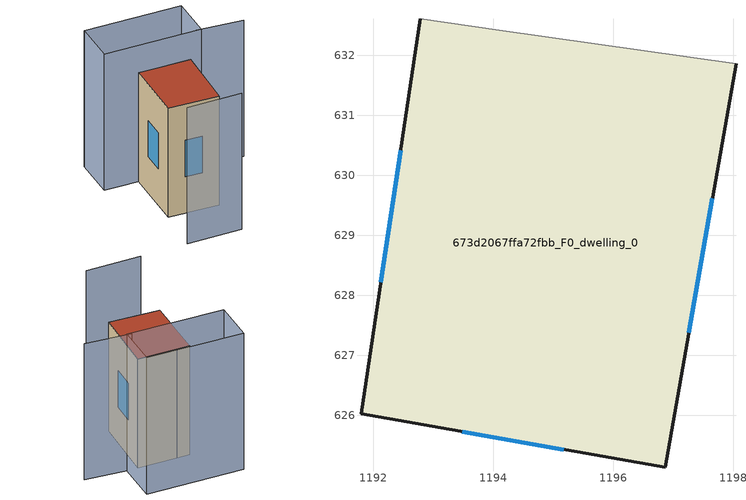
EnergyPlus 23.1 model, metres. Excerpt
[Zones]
673d2067ffa72fbb_F0_dwelling_0
 floor ground (EU_floor_Construction): 1198.05,631.86 1196.87,625.13 1191.8,626.02 1192.79,632.61 1194.1,632.42 z0
 wall outside (EU_wall_Construction): 1192.79,632.61 1191.8,626.02 1196.87,625.13 1198.05,631.86 z0:12
 wall adiabatic (EU_wall_Construction): 1198.05,631.86 1194.1,632.42 1192.79,632.61 z0:12
 window (EU_Window_Construction): 1197.26,627.38 1197.65,629.62 / 1193.49,625.73 1195.18,625.43 / 1192.46,630.42 1192.13,628.22 z4:8
 roof outside (EU_roof_Construction): 1196.87,625.13 1198.05,631.86 1194.1,632.42 1192.79,632.61 1191.8,626.02 z12
shading: 1190.77,621.27 1196.37,620.57 / 1203.24,630.78 1198.66,631.77 / 1199.75,635.95 1199.12,631.62 / 1199.12,631.62 1189.34,633.05 / 1189.34,633.05 1189.97,637.37 / 1189.97,637.37 1199.75,635.95 z0:15
[Building]
EU S2 Campaign: North Axis=0; Terrain=City; Solar Distribution=FullExterior
[Site:Location]
Bologna: Latitude=44.5; Longitude=11.25; Time Zone=1; Elevation=37
[SizingPeriod:WeatherFileDays]
AnnualSizingPeriod: Begin Month=1; Begin Day of Month=1; End Month=12; End Day of Month=31; Day of Week for Start Day=Monday; Use Weather File Daylight Saving Period=No; Use Weather File Rain and Snow Indicators=No
[MATERIAL]
EU_InternalMass_Material: Roughness=MediumRough; Thickness=0.1; Conductivity=1; Density=1800; Specific Heat=900; Thermal Absorptance=0.9; Solar Absorptance=0.7; Visible Absorptance=0.7
[MATERIAL:NOMASS] Roughness=MediumRough; Thermal Absorptance=0.9; Solar Absorptance=0.7; Visible Absorptance=0.7
Name | Thermal Resistance
EU_wall_NoMass | 0.937881
EU_roof_NoMass | 0.548572
EU_floor_NoMass | 0.71348
[WINDOWMATERIAL:SIMPLEGLAZINGSYSTEM]
EU_Window_SimpleGlazing: UFactor=4.25633; Solar Heat Gain Coefficient=0.85; Visible Transmittance=0.85
[CONSTRUCTION]
EU_wall_Construction: EU_wall_NoMass
EU_roof_Construction: EU_roof_NoMass
EU_floor_Construction: EU_floor_NoMass
EU_Window_Construction: EU_Window_SimpleGlazing
EU_InternalMass_Construction: EU_InternalMass_Material
[ZONE]
673d2067ffa72fbb_F0_dwelling_0: Type=1; Multiplier=1; Ceiling Height=autocalculate; Volume=423.36; Floor Area=autocalculate; Part of Total Floor Area=Yes
[INTERNALMASS]
673d2067ffa72fbb_F0_dwelling_0_EU_InternalMass: Construction=EU_InternalMass_Construction; Zone or ZoneList=673d2067ffa72fbb_F0_dwelling_0; Surface Area=35.2802
[OTHEREQUIPMENT]
EU_Step8_InternalGain_673d2067ffa72fbb_F0_dwelling_0_f000: Fuel Type=Electricity; Zone or ZoneList or Space or SpaceList=673d2067ffa72fbb_F0_dwelling_0; Schedule=EU_Step8_GainSchedule_673d2067ffa72fbb_F0_dwelling_0_f000; Design Level Calculation Method=Watts/Area; Power per Zone Floor Area=1; Fraction Latent=0; Fraction Radiant=0; Fraction Lost=0; Carbon Dioxide Generation Rate=0; EndUse Subcategory=EU_Step8_InternalGains
[ZONEVENTILATION:DESIGNFLOWRATE]
EU_ConstantAir_673d2067ffa72fbb_F0_dwelling_0: Zone or ZoneList or Space or SpaceList=673d2067ffa72fbb_F0_dwelling_0; Schedule=EU_AlwaysOn; Design Flow Rate Calculation Method=AirChanges/Hour; Air Changes per Hour=0.687892; Ventilation Type=Natural; Fan Pressure Rise=0; Fan Total Efficiency=1; Constant Term Coefficient=1; Temperature Term Coefficient=0; Velocity Term Coefficient=0; Velocity Squared Term Coefficient=0; Minimum Indoor Temperature=-100; Maximum Indoor Temperature=100; Delta Temperature=-100; Minimum Outdoor Temperature=-100; Maximum Outdoor Temperature=100; Maximum Wind Speed=40
[HVACTEMPLATE:THERMOSTAT]
EU_HeatOnly_673d2067ffa72fbb_F0_dwelling_0: Constant Heating Setpoint=20; Constant Cooling Setpoint=50
[HVACTEMPLATE:ZONE:IDEALLOADSAIRSYSTEM]
673d2067ffa72fbb_F0_dwelling_0: Template Thermostat=EU_HeatOnly_673d2067ffa72fbb_F0_dwelling_0; System Availability Schedule=EU_AlwaysOn; Maximum Heating Supply Air Temperature=50; Minimum Cooling Supply Air Temperature=13; Maximum Heating Supply Air Humidity Ratio=0.0156; Minimum Cooling Supply Air Humidity Ratio=0.0077; Heating Limit=NoLimit; Cooling Limit=NoLimit; Heating Availability Schedule=EU_AlwaysOn; Cooling Availability Schedule=EU_CoolingOff; Dehumidification Control Type=ConstantSensibleHeatRatio; Cooling Sensible Heat Ratio=0.7; Dehumidification Setpoint=60; Humidification Control Type=None; Humidification Setpoint=30; Outdoor Air Method=None; Outdoor Air Flow Rate per Person=0.00944; Outdoor Air Flow Rate per Zone Floor Area=0; Outdoor Air Flow Rate per Zone=0; Demand Controlled Ventilation Type=None; Outdoor Air Economizer Type=NoEconomizer; Heat Recovery Type=None; Sensible Heat Recovery Effectiveness=0.7; Latent Heat Recovery Effectiveness=0.65
[SIZING:ZONE]
673d2067ffa72fbb_F0_dwelling_0: Zone Cooling Design Supply Air Temperature Input Method=SupplyAirTemperature; Zone Cooling Design Supply Air Temperature=13; Zone Heating Design Supply Air Temperature Input Method=SupplyAirTemperature; Zone Heating Design Supply Air Temperature=50; Zone Cooling Design Supply Air Humidity Ratio=0.008; Zone Heating Design Supply Air Humidity Ratio=0.008; Cooling Design Air Flow Method=DesignDay; Cooling Design Air Flow Rate=0; Cooling Minimum Air Flow per Zone Floor Area=0.000762; Cooling Minimum Air Flow=0; Cooling Minimum Air Flow Fraction=0.2; Heating Design Air Flow Method=DesignDay; Heating Design Air Flow Rate=0; Heating Maximum Air Flow per Zone Floor Area=0.002032; Heating Maximum Air Flow=0.141576; Heating Maximum Air Flow Fraction=0.3; Account for Dedicated Outdoor Air System=No; Dedicated Outdoor Air System Control Strategy=NeutralSupplyAir; Dedicated Outdoor Air Low Setpoint Temperature for Design=autosize; Dedicated Outdoor Air High Setpoint Temperature for Design=autosize; Zone Load Sizing Method=Sensible Load Only No Latent Load; Zone Latent Cooling Design Supply Air Humidity Ratio Input Method=HumidityRatioDifference; Zone Cooling Design Supply Air Humidity Ratio Difference=0.005; Zone Latent Heating Design Supply Air Humidity Ratio Input Method=HumidityRatioDifference; Zone Humidification Design Supply Air Humidity Ratio Difference=0.005
[SCHEDULE:CONSTANT]
Name | Hourly Value
EU_AlwaysOn | 1
EU_CoolingOff | 0
[SCHEDULE:FILE]
EU_Step8_GainSchedule_673d2067ffa72fbb_F0_dwelling_0_f000: File=../../schedules/673d2067ffa72fbb/673d2067ffa72fbb_F0_dwelling_0_f000_gain.csv; Column Number=1; Rows to Skip at Top=0; Number of Hours of Data=8760; Column Separator=Comma; Interpolate to Timestep=No; Minutes per Item=60; Adjust Schedule for Daylight Savings=Yes
